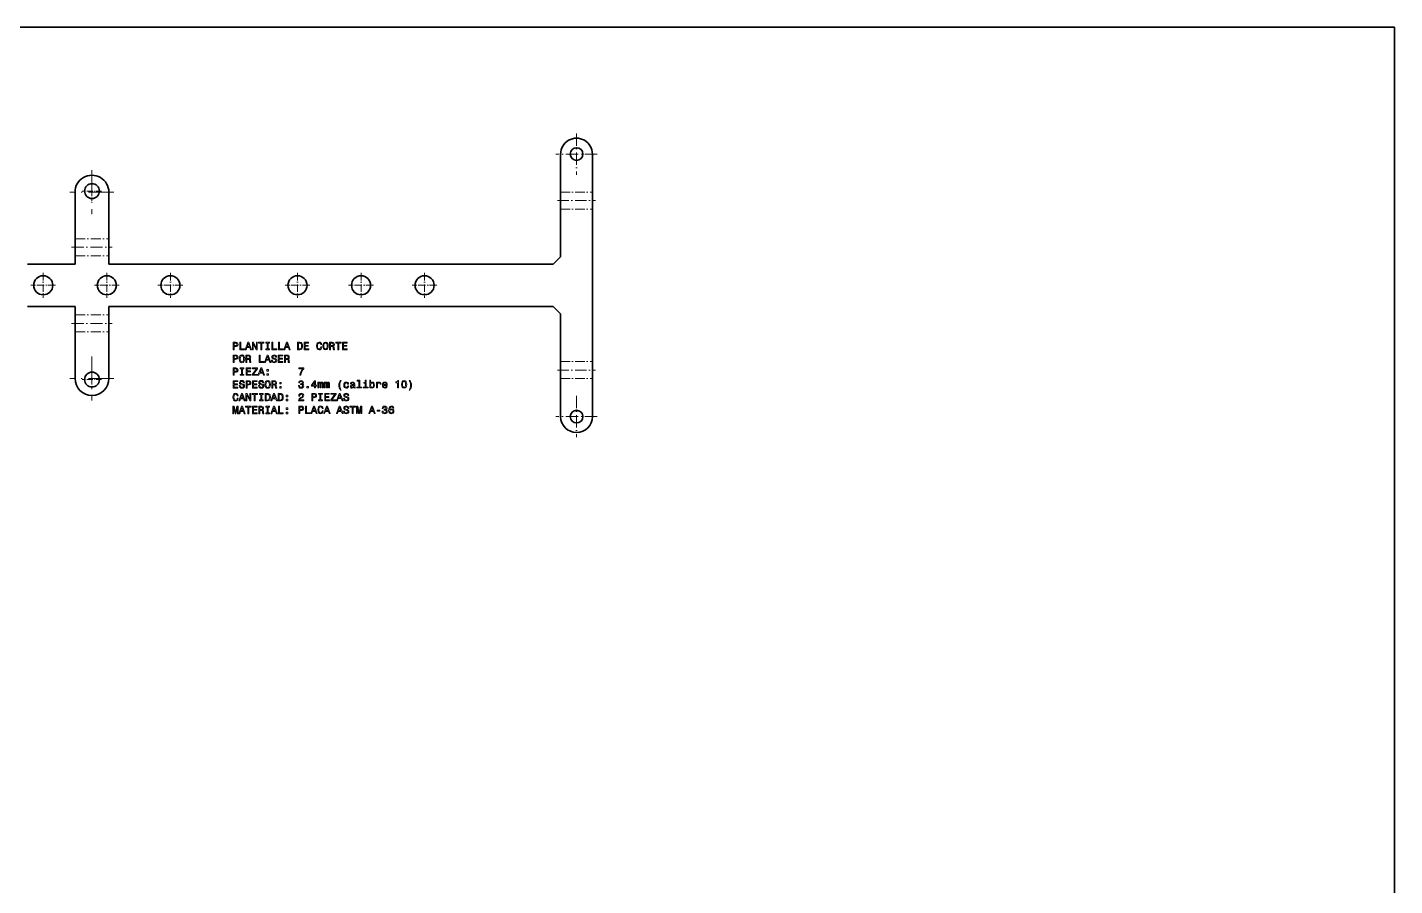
# Model space of a CAD drawing. Extents: x 15 to 1174, y 15 to 826.
# Drawn here: x 529 to 1174, y 420 to 826 of the extents above; entities that cross this region are included whole.
import ezdxf

# ---------------------------------------------------------------- set-up
doc = ezdxf.new("R2010")
doc.units = 0
doc.linetypes.add('DASHDOT', pattern=[18.5, 12, -3, 0.5, -3])

msp = doc.modelspace()

# ---------------------------------------------------------------- linework, layer by layer
at = {"color": 7, "lineweight": 35}
for p, q in [((1173.969971, 825.840027), (15, 825.840027)), ((1173.969971, 15), (1173.969971, 825.840027)), ((780.308899, 765.981262), (780.308899, 747.982178)), ((795.308899, 747.982178), (795.308899, 765.981262)), ((551.093872, 725.983032), (551.093872, 747.983032)), ((567.093872, 725.983032), (567.093872, 747.983032)), ((780.308899, 739.980347), (780.308899, 747.982178)), ((795.308899, 739.980347), (795.308899, 747.982178)), ((780.308899, 739.980347), (780.308899, 717.516785)), ((795.308899, 713.981262), (795.308899, 739.980347)), ((551.093872, 717.981262), (551.093872, 725.983032)), ((567.093872, 717.981262), (567.093872, 725.983032)), ((551.093872, 713.981262), (551.093872, 717.981262)), ((567.093872, 713.981262), (567.093872, 717.981262)), ((776.773376, 713.981262), (780.308899, 717.516785)), ((528.593872, 713.981262), (551.093872, 713.981262)), ((567.093872, 713.981262), (776.773376, 713.981262)), ((795.308899, 693.981262), (795.308899, 713.981262)), ((528.593872, 693.981262), (551.093872, 693.981262)), ((551.093872, 689.981262), (551.093872, 693.981262)), ((567.093872, 689.981262), (567.093872, 693.981262)), ((567.093872, 693.981262), (776.773376, 693.981262)), ((776.773376, 693.981262), (780.308899, 690.44574)), ((795.308899, 693.981262), (795.308899, 667.982178)), ((551.093872, 681.979492), (551.093872, 689.981262)), ((567.093872, 681.979492), (567.093872, 689.981262)), ((780.308899, 667.982178), (780.308899, 690.44574)), ((551.093872, 681.979492), (551.093872, 659.979492)), ((567.093872, 681.979492), (567.093872, 659.979492)), ((780.308899, 659.980347), (780.308899, 667.982178)), ((795.308899, 659.980347), (795.308899, 667.982178)), ((780.308899, 641.981262), (780.308899, 659.980347)), ((795.308899, 659.980347), (795.308899, 641.981262))]:
    msp.add_line(p, q, dxfattribs=at)
at = {"color": 7, "linetype": 'DASHDOT', "lineweight": 13, "ltscale": 0.4875}
for p, q in [((787.808899, 775.731262), (787.808899, 756.231262)), ((797.558899, 765.981262), (778.058899, 765.981262)), ((787.808899, 651.731262), (787.808899, 632.231262)), ((797.558899, 641.981262), (778.058899, 641.981262))]:
    msp.add_line(p, q, dxfattribs=at)
at = {"color": 7, "linetype": 'DASHDOT', "lineweight": 13}
for p, q in [((559.093872, 758.383057), (559.093872, 737.583008)), ((569.493896, 747.983032), (548.693909, 747.983032)), ((559.093872, 670.379517), (559.093872, 649.579468)), ((569.493896, 659.979492), (548.693909, 659.979492))]:
    msp.add_line(p, q, dxfattribs=at)
at = {"color": 7, "linetype": 'DASHDOT', "lineweight": 13, "ltscale": 0.227499}
for p, q in [((559.093872, 753.03302), (559.093872, 743.933044)), ((559.093872, 664.02948), (559.093872, 654.929504))]:
    msp.add_line(p, q, dxfattribs=at)
at = {"color": 7, "linetype": 'DASHDOT', "lineweight": 13, "ltscale": 0.227501}
for p, q in [((563.643921, 748.483032), (554.543884, 748.483032)), ((563.643921, 659.479492), (554.543884, 659.479492))]:
    msp.add_line(p, q, dxfattribs=at)
at = {"color": 7, "linetype": 'DASHDOT', "lineweight": 13, "ltscale": 0.45}
for p, q in [((778.808899, 743.981262), (796.808899, 743.981262)), ((778.808899, 663.981262), (796.808899, 663.981262))]:
    msp.add_line(p, q, dxfattribs=at)
at = {"color": 7, "linetype": 'DASHDOT', "lineweight": 13, "ltscale": 0.375}
for p, q in [((780.308899, 747.982178), (795.308899, 747.982178)), ((780.308899, 747.982178), (795.308899, 747.982178)), ((780.308899, 739.980347), (795.308899, 739.980347)), ((780.308899, 739.980347), (795.308899, 739.980347)), ((780.308899, 667.982178), (795.308899, 667.982178)), ((780.308899, 667.982178), (795.308899, 667.982178)), ((780.308899, 659.980347), (795.308899, 659.980347)), ((780.308899, 659.980347), (795.308899, 659.980347))]:
    msp.add_line(p, q, dxfattribs=at)
at = {"color": 7, "linetype": 'DASHDOT', "lineweight": 13, "ltscale": 0.4}
for p, q in [((551.093872, 725.983032), (567.093872, 725.983032)), ((551.093872, 725.983032), (567.093872, 725.983032)), ((551.093872, 717.981262), (567.093872, 717.981262)), ((551.093872, 717.981262), (567.093872, 717.981262)), ((551.093872, 689.981262), (567.093872, 689.981262)), ((551.093872, 689.981262), (567.093872, 689.981262)), ((551.093872, 681.979492), (567.093872, 681.979492)), ((551.093872, 681.979492), (567.093872, 681.979492))]:
    msp.add_line(p, q, dxfattribs=at)
at = {"color": 7, "linetype": 'DASHDOT', "lineweight": 13, "ltscale": 0.48}
for p, q in [((549.493896, 721.982178), (568.693909, 721.982178)), ((549.493896, 685.980347), (568.693909, 685.980347))]:
    msp.add_line(p, q, dxfattribs=at)
at = {"color": 7, "linetype": 'DASHDOT', "lineweight": 13, "ltscale": 0.2925}
for p, q in [((541.943909, 703.981262), (530.243896, 703.981262)), ((571.943909, 703.981262), (560.243896, 703.981262)), ((601.943909, 703.981262), (590.243896, 703.981262)), ((661.943909, 703.981262), (650.243896, 703.981262)), ((691.943909, 703.981262), (680.243896, 703.981262)), ((721.943909, 703.981262), (710.243896, 703.981262))]:
    msp.add_line(p, q, dxfattribs=at)
at = {"color": 7, "linetype": 'DASHDOT', "lineweight": 13, "ltscale": 0.292499}
for p, q in [((536.093872, 709.831238), (536.093872, 698.131287)), ((566.093872, 709.831238), (566.093872, 698.131287)), ((596.093872, 709.831238), (596.093872, 698.131287)), ((656.093872, 709.831238), (656.093872, 698.131287)), ((686.093872, 709.831238), (686.093872, 698.131287)), ((716.093872, 709.831238), (716.093872, 698.131287))]:
    msp.add_line(p, q, dxfattribs=at)
at = {"color": 7, "lineweight": 13}
for points in [[(625.784851, 673.581787), (626.248779, 673.581787), (626.248779, 675.059448), (626.763184, 675.059448), (627.282654, 675.084656), (627.696228, 675.261169), (627.963501, 675.604126), (628.05426, 676.07312), (627.983643, 676.506836), (627.781921, 676.824585), (627.449097, 677.016235), (626.995178, 677.081787), (625.784851, 677.081787)], [(626.869141, 676.653137), (627.171692, 676.622864), (627.393616, 676.527039), (627.524719, 676.350525), (627.570129, 676.07312), (627.519714, 675.78064), (627.383545, 675.604126), (627.15155, 675.513367), (626.833801, 675.488098), (626.248779, 675.488098), (626.248779, 676.653137)], [(628.861206, 673.581787), (631.110474, 673.581787), (631.110474, 674.005432), (629.325195, 674.005432), (629.325195, 677.081787), (628.861206, 677.081787)], [(631.387878, 673.581787), (631.851807, 673.581787), (632.219971, 674.610596), (633.616943, 674.610596), (633.985107, 673.581787), (634.459167, 673.581787), (633.178223, 677.086853), (632.663757, 677.086853)], [(632.381348, 675.039307), (632.921021, 676.58252), (633.460632, 675.039307)], [(634.807129, 673.581787), (635.225769, 673.581787), (635.225769, 676.451355), (636.567261, 673.581787), (637.106873, 673.581787), (637.106873, 677.081787), (636.683228, 677.081787), (636.683228, 674.212219), (635.356873, 677.081787), (634.807129, 677.081787)], [(638.761047, 673.581787), (639.225037, 673.581787), (639.225037, 676.658142), (640.284119, 676.658142), (640.284119, 677.081787), (637.696899, 677.081787), (637.696899, 676.658142), (638.761047, 676.658142)], [(641.797058, 674.005432), (641.15155, 674.005432), (641.15155, 673.581787), (642.906555, 673.581787), (642.906555, 674.005432), (642.261047, 674.005432), (642.261047, 676.658142), (642.906555, 676.658142), (642.906555, 677.081787), (641.15155, 677.081787), (641.15155, 676.658142), (641.797058, 676.658142)], [(644.041321, 673.581787), (646.290588, 673.581787), (646.290588, 674.005432), (644.50531, 674.005432), (644.50531, 677.081787), (644.041321, 677.081787)], [(647.077332, 673.581787), (649.326599, 673.581787), (649.326599, 674.005432), (647.541321, 674.005432), (647.541321, 677.081787), (647.077332, 677.081787)], [(649.604004, 673.581787), (650.067993, 673.581787), (650.436096, 674.610596), (651.833069, 674.610596), (652.201233, 673.581787), (652.675293, 673.581787), (651.394348, 677.086853), (650.879944, 677.086853)], [(650.597534, 675.039307), (651.137146, 676.58252), (651.676758, 675.039307)], [(657.204102, 677.081787), (656.039124, 677.081787), (656.039124, 673.581787), (657.204102, 673.581787), (657.753845, 673.692749), (658.162354, 674.03064), (658.41449, 674.580322), (658.50531, 675.331787), (658.424561, 676.098328), (658.32373, 676.40094), (658.182495, 676.643005), (657.773987, 676.970825), (657.506714, 677.051514)], [(657.168823, 676.663208), (657.552124, 676.587524), (657.814331, 676.355591), (657.970703, 675.942017), (658.021118, 675.331787), (657.965637, 674.741699), (657.809326, 674.328186), (657.542053, 674.081055), (657.168823, 674.000366), (656.508179, 674.000366), (656.508179, 676.663208)], [(659.186096, 673.581787), (661.405151, 673.581787), (661.405151, 674.005432), (659.650085, 674.005432), (659.650085, 675.190552), (661.213501, 675.190552), (661.213501, 675.609192), (659.650085, 675.609192), (659.650085, 676.658142), (661.364807, 676.658142), (661.364807, 677.081787), (659.186096, 677.081787)], [(667.134216, 674.882935), (667.033386, 674.45929), (666.866943, 674.156738), (666.634949, 673.970093), (666.36261, 673.909607), (666.03479, 674.000366), (665.777588, 674.272705), (665.60614, 674.716492), (665.550659, 675.331787), (665.60614, 675.942017), (665.772583, 676.390869), (666.029785, 676.663208), (666.36261, 676.759033), (666.604736, 676.708618), (666.811462, 676.567383), (666.972839, 676.340454), (667.083801, 676.027771), (667.562927, 676.027771), (667.411621, 676.506836), (667.149353, 676.869995), (666.791321, 677.096924), (666.36261, 677.177612), (665.828064, 677.051514), (665.419556, 676.698486), (665.157288, 676.11853), (665.066528, 675.331787), (665.157288, 674.545044), (665.419556, 673.965088), (665.828064, 673.606995), (666.36261, 673.485962), (666.831665, 673.581787), (667.2099, 673.84906), (667.477173, 674.287842), (667.618408, 674.882935)], [(668.057129, 675.331787), (668.147949, 674.545044), (668.410156, 673.965088), (668.818665, 673.606995), (669.353271, 673.485962), (669.882812, 673.606995), (670.296326, 673.965088), (670.553528, 674.545044), (670.649353, 675.331787), (670.553528, 676.113464), (670.442627, 676.431213), (670.296326, 676.693481), (669.882812, 677.051514), (669.630615, 677.142334), (669.353271, 677.177612), (668.81366, 677.051514), (668.405151, 676.698486), (668.147949, 676.11853)], [(668.541321, 675.331787), (668.596802, 675.942017), (668.763184, 676.390869), (669.020386, 676.663208), (669.353271, 676.759033), (669.681091, 676.663208), (669.938293, 676.385803), (670.104675, 675.936951), (670.165222, 675.331787), (670.104675, 674.721558), (669.938293, 674.272705), (669.681091, 674.000366), (669.353271, 673.909607), (669.020386, 674.000366), (668.763184, 674.272705), (668.596802, 674.716492)], [(671.264648, 673.581787), (671.733643, 673.581787), (671.733643, 675.059448), (672.212769, 675.059448), (672.565796, 675.044312), (672.78772, 674.973694), (672.908752, 674.807312), (672.959167, 674.509766), (672.984375, 674.055847), (673.014648, 673.758301), (673.075195, 673.581787), (673.604675, 673.581787), (673.604675, 673.677612), (673.488708, 673.818848), (673.448364, 674.081055), (673.413086, 674.645935), (673.327332, 675.064514), (673.211304, 675.195618), (673.029785, 675.291443), (673.231506, 675.417542), (673.372742, 675.594055), (673.463501, 675.815918), (673.493774, 676.083252), (673.423157, 676.506836), (673.221436, 676.824585), (672.88855, 677.016235), (672.434692, 677.081787), (671.264648, 677.081787)], [(672.303528, 676.653137), (672.611206, 676.622864), (672.828064, 676.527039), (672.964233, 676.350525), (673.009583, 676.07312), (672.959167, 675.78064), (672.822998, 675.604126), (672.591003, 675.513367), (672.273315, 675.488098), (671.733643, 675.488098), (671.733643, 676.653137)], [(675.193298, 673.581787), (675.657288, 673.581787), (675.657288, 676.658142), (676.71637, 676.658142), (676.71637, 677.081787), (674.129211, 677.081787), (674.129211, 676.658142), (675.193298, 676.658142)], [(677.402222, 673.581787), (679.621277, 673.581787), (679.621277, 674.005432), (677.866211, 674.005432), (677.866211, 675.190552), (679.429626, 675.190552), (679.429626, 675.609192), (677.866211, 675.609192), (677.866211, 676.658142), (679.580933, 676.658142), (679.580933, 677.081787), (677.402222, 677.081787)], [(625.784851, 667.534973), (626.248779, 667.534973), (626.248779, 669.012634), (626.763184, 669.012634), (627.282654, 669.037842), (627.696228, 669.214355), (627.963501, 669.557312), (628.05426, 670.026306), (627.983643, 670.460022), (627.781921, 670.777771), (627.449097, 670.969421), (626.995178, 671.034973), (625.784851, 671.034973)], [(625.784851, 661.488098), (626.248779, 661.488098), (626.248779, 662.965759), (626.763184, 662.965759), (627.282654, 662.990967), (627.696228, 663.16748), (627.963501, 663.510437), (628.05426, 663.979431), (627.983643, 664.413147), (627.781921, 664.730896), (627.449097, 664.922546), (626.995178, 664.988098), (625.784851, 664.988098)], [(626.869141, 670.606323), (627.171692, 670.57605), (627.393616, 670.480225), (627.524719, 670.303711), (627.570129, 670.026306), (627.519714, 669.733826), (627.383545, 669.557312), (627.15155, 669.466553), (626.833801, 669.441284), (626.248779, 669.441284), (626.248779, 670.606323)], [(628.588867, 669.284973), (628.679626, 668.49823), (628.941895, 667.918274), (629.350403, 667.560181), (629.884949, 667.439148), (630.41449, 667.560181), (630.828064, 667.918274), (631.085266, 668.49823), (631.181091, 669.284973), (631.085266, 670.06665), (630.974304, 670.384399), (630.828064, 670.646667), (630.41449, 671.0047), (630.162354, 671.09552), (629.884949, 671.130798), (629.345337, 671.0047), (628.936829, 670.651672), (628.679626, 670.071716)], [(629.652954, 661.911743), (629.007446, 661.911743), (629.007446, 661.488098), (630.762512, 661.488098), (630.762512, 661.911743), (630.116943, 661.911743), (630.116943, 664.564453), (630.762512, 664.564453), (630.762512, 664.988098), (629.007446, 664.988098), (629.007446, 664.564453), (629.652954, 664.564453)], [(629.072998, 669.284973), (629.128479, 669.895203), (629.294922, 670.344055), (629.552124, 670.616394), (629.884949, 670.712219), (630.212769, 670.616394), (630.469971, 670.338989), (630.636414, 669.890137), (630.696899, 669.284973), (630.636414, 668.674744), (630.469971, 668.225891), (630.212769, 667.953552), (629.884949, 667.862793), (629.552124, 667.953552), (629.294922, 668.225891), (629.128479, 668.669678)], [(631.796326, 667.534973), (632.265381, 667.534973), (632.265381, 669.012634), (632.744507, 669.012634), (633.097534, 668.997498), (633.319397, 668.92688), (633.44043, 668.760498), (633.490845, 668.462952), (633.516113, 668.009033), (633.546326, 667.711487), (633.606873, 667.534973), (634.136414, 667.534973), (634.136414, 667.630798), (634.020386, 667.772034), (633.980042, 668.034241), (633.944763, 668.599121), (633.859009, 669.0177), (633.743042, 669.148804), (633.561462, 669.244629), (633.763184, 669.370728), (633.904419, 669.547241), (633.995178, 669.769104), (634.025452, 670.036438), (633.954834, 670.460022), (633.753113, 670.777771), (633.420288, 670.969421), (632.96637, 671.034973), (631.796326, 671.034973)], [(631.861938, 661.488098), (634.080933, 661.488098), (634.080933, 661.911743), (632.325867, 661.911743), (632.325867, 663.096863), (633.889282, 663.096863), (633.889282, 663.515503), (632.325867, 663.515503), (632.325867, 664.564453), (634.040588, 664.564453), (634.040588, 664.988098), (631.861938, 664.988098)], [(632.835266, 670.606323), (633.142883, 670.57605), (633.359741, 670.480225), (633.495911, 670.303711), (633.541321, 670.026306), (633.490845, 669.733826), (633.354736, 669.557312), (633.122742, 669.466553), (632.804993, 669.441284), (632.265381, 669.441284), (632.265381, 670.606323)], [(634.701233, 661.488098), (637.212769, 661.488098), (637.212769, 661.911743), (635.255981, 661.911743), (637.212769, 664.589661), (637.212769, 664.988098), (634.837402, 664.988098), (634.837402, 664.564453), (636.688293, 664.564453), (634.701233, 661.891541)], [(637.4599, 661.488098), (637.923889, 661.488098), (638.292053, 662.516907), (639.689026, 662.516907), (640.057129, 661.488098), (640.53125, 661.488098), (639.250244, 664.993164), (638.73584, 664.993164)], [(637.969238, 667.534973), (640.218567, 667.534973), (640.218567, 667.958618), (638.433228, 667.958618), (638.433228, 671.034973), (637.969238, 671.034973)], [(640.495911, 667.534973), (640.9599, 667.534973), (641.328064, 668.563782), (642.725037, 668.563782), (643.093201, 667.534973), (643.567261, 667.534973), (642.286255, 671.040039), (641.771851, 671.040039)], [(641.489441, 668.992493), (642.029053, 670.535706), (642.568665, 668.992493)], [(644.26825, 668.68988), (643.809326, 668.68988), (643.910156, 668.155273), (644.162354, 667.761902), (644.550659, 667.524902), (645.075195, 667.439148), (645.594604, 667.519836), (645.982971, 667.74176), (646.230042, 668.089722), (646.320862, 668.548645), (646.245178, 668.962219), (646.033386, 669.229492), (645.69043, 669.406006), (645.231506, 669.537109), (644.838135, 669.632935), (644.580933, 669.743896), (644.434692, 669.905273), (644.389282, 670.157471), (644.434692, 670.384399), (644.565796, 670.555847), (644.767517, 670.671875), (645.044922, 670.712219), (645.327332, 670.661804), (645.549255, 670.525635), (645.695496, 670.298645), (645.766113, 669.991028), (646.225037, 669.991028), (646.225037, 670.001099), (646.144348, 670.475159), (645.907288, 670.828186), (645.534119, 671.05011), (645.029785, 671.125732), (644.575867, 671.05011), (644.222839, 670.838257), (643.995911, 670.510498), (643.915222, 670.086853), (643.980774, 669.708618), (644.172424, 669.451416), (644.475037, 669.279907), (644.88855, 669.148804), (645.297058, 669.032837), (645.604736, 668.921875), (645.791321, 668.760498), (645.856873, 668.49823), (645.796326, 668.230957), (645.640015, 668.029236), (645.402954, 667.903137), (645.095337, 667.862793), (644.75238, 667.918274), (644.490173, 668.079651), (644.32373, 668.341919)], [(647.042053, 667.534973), (649.261047, 667.534973), (649.261047, 667.958618), (647.505981, 667.958618), (647.505981, 669.143738), (649.069397, 669.143738), (649.069397, 669.562378), (647.505981, 669.562378), (647.505981, 670.611328), (649.220703, 670.611328), (649.220703, 671.034973), (647.042053, 671.034973)], [(650.012512, 667.534973), (650.481506, 667.534973), (650.481506, 669.012634), (650.960632, 669.012634), (651.31366, 668.997498), (651.535522, 668.92688), (651.656555, 668.760498), (651.707031, 668.462952), (651.732239, 668.009033), (651.762512, 667.711487), (651.822998, 667.534973), (652.352539, 667.534973), (652.352539, 667.630798), (652.236572, 667.772034), (652.196228, 668.034241), (652.160889, 668.599121), (652.075195, 669.0177), (651.959167, 669.148804), (651.777588, 669.244629), (651.97937, 669.370728), (652.120544, 669.547241), (652.211365, 669.769104), (652.241577, 670.036438), (652.171021, 670.460022), (651.969238, 670.777771), (651.636414, 670.969421), (651.182495, 671.034973), (650.012512, 671.034973)], [(651.051392, 670.606323), (651.359009, 670.57605), (651.575867, 670.480225), (651.712036, 670.303711), (651.757446, 670.026306), (651.707031, 669.733826), (651.570862, 669.557312), (651.338867, 669.466553), (651.021118, 669.441284), (650.481506, 669.441284), (650.481506, 670.606323)], [(657.147949, 661.534973), (657.657288, 661.534973), (657.82373, 662.367126), (658.116211, 663.143738), (658.529785, 663.864929), (659.069397, 664.54071), (659.069397, 664.959351), (656.668823, 664.959351), (656.668823, 664.500366), (658.585266, 664.500366), (658.030518, 663.81958), (657.611938, 663.108459), (657.319397, 662.35199)], [(625.789856, 655.441284), (628.008911, 655.441284), (628.008911, 655.864929), (626.253845, 655.864929), (626.253845, 657.050049), (627.817261, 657.050049), (627.817261, 657.468689), (626.253845, 657.468689), (626.253845, 658.517639), (627.968567, 658.517639), (627.968567, 658.941284), (625.789856, 658.941284)], [(626.869141, 664.559448), (627.171692, 664.529175), (627.393616, 664.43335), (627.524719, 664.256836), (627.570129, 663.979431), (627.519714, 663.686951), (627.383545, 663.510437), (627.15155, 663.419678), (626.833801, 663.394409), (626.248779, 663.394409), (626.248779, 664.559448)], [(629.088135, 656.596191), (628.629211, 656.596191), (628.730042, 656.061584), (628.982239, 655.668213), (629.370544, 655.431213), (629.895081, 655.345459), (630.41449, 655.426147), (630.802856, 655.648071), (631.049927, 655.996033), (631.140747, 656.454956), (631.065063, 656.86853), (630.853271, 657.135803), (630.510315, 657.312317), (630.051392, 657.44342), (629.65802, 657.539246), (629.400818, 657.650208), (629.254578, 657.811584), (629.209167, 658.063782), (629.254578, 658.29071), (629.385681, 658.462158), (629.587402, 658.578186), (629.864807, 658.61853), (630.147217, 658.568115), (630.369141, 658.431946), (630.515381, 658.204956), (630.585999, 657.897339), (631.044922, 657.897339), (631.044922, 657.90741), (630.964233, 658.38147), (630.727173, 658.734497), (630.354004, 658.956421), (629.84967, 659.032043), (629.395752, 658.956421), (629.042725, 658.744629), (628.815796, 658.416809), (628.735107, 657.993164), (628.800659, 657.614929), (628.99231, 657.357727), (629.294922, 657.186218), (629.708435, 657.055115), (630.116943, 656.939148), (630.424622, 656.828186), (630.611206, 656.666809), (630.676758, 656.404541), (630.616211, 656.137268), (630.4599, 655.935547), (630.222839, 655.809448), (629.915222, 655.769104), (629.572266, 655.824585), (629.310059, 655.985962), (629.143616, 656.24823)], [(631.856873, 655.441284), (632.320862, 655.441284), (632.320862, 656.918945), (632.835266, 656.918945), (633.354736, 656.944153), (633.76825, 657.120667), (634.035522, 657.463623), (634.126343, 657.932617), (634.055725, 658.366333), (633.854004, 658.684082), (633.521118, 658.875732), (633.067261, 658.941284), (631.856873, 658.941284)], [(632.941162, 658.512634), (633.243774, 658.482361), (633.465637, 658.386536), (633.596802, 658.210022), (633.642151, 657.932617), (633.591736, 657.640137), (633.455566, 657.463623), (633.223572, 657.372864), (632.905884, 657.347595), (632.320862, 657.347595), (632.320862, 658.512634)], [(634.897949, 655.441284), (637.116943, 655.441284), (637.116943, 655.864929), (635.361938, 655.864929), (635.361938, 657.050049), (636.925293, 657.050049), (636.925293, 657.468689), (635.361938, 657.468689), (635.361938, 658.517639), (637.076599, 658.517639), (637.076599, 658.941284), (634.897949, 658.941284)], [(638.196228, 656.596191), (637.737244, 656.596191), (637.838135, 656.061584), (638.090271, 655.668213), (638.478638, 655.431213), (639.003113, 655.345459), (639.522583, 655.426147), (639.910889, 655.648071), (640.15802, 655.996033), (640.248779, 656.454956), (640.173157, 656.86853), (639.961365, 657.135803), (639.618408, 657.312317), (639.159485, 657.44342), (638.766113, 657.539246), (638.508911, 657.650208), (638.36261, 657.811584), (638.317261, 658.063782), (638.36261, 658.29071), (638.493774, 658.462158), (638.695496, 658.578186), (638.972839, 658.61853), (639.25531, 658.568115), (639.477173, 658.431946), (639.623413, 658.204956), (639.694031, 657.897339), (640.152954, 657.897339), (640.152954, 657.90741), (640.072266, 658.38147), (639.835266, 658.734497), (639.462036, 658.956421), (638.957764, 659.032043), (638.503845, 658.956421), (638.150818, 658.744629), (637.923889, 658.416809), (637.843201, 657.993164), (637.908752, 657.614929), (638.100403, 657.357727), (638.402954, 657.186218), (638.816528, 657.055115), (639.225037, 656.939148), (639.532654, 656.828186), (639.719238, 656.666809), (639.784851, 656.404541), (639.724304, 656.137268), (639.567993, 655.935547), (639.330933, 655.809448), (639.023315, 655.769104), (638.680359, 655.824585), (638.418091, 655.985962), (638.251709, 656.24823)], [(638.45343, 662.945618), (638.993042, 664.488831), (639.532654, 662.945618)], [(640.732971, 657.191284), (640.82373, 656.404541), (641.085999, 655.824585), (641.494507, 655.466492), (642.029053, 655.345459), (642.558594, 655.466492), (642.972168, 655.824585), (643.22937, 656.404541), (643.325195, 657.191284), (643.22937, 657.972961), (643.118408, 658.29071), (642.972168, 658.552979), (642.558594, 658.911011), (642.306458, 659.001831), (642.029053, 659.037109), (641.489441, 658.911011), (641.080933, 658.557983), (640.82373, 657.978027)], [(641.217102, 657.191284), (641.272583, 657.801514), (641.439026, 658.250366), (641.696228, 658.522705), (642.029053, 658.61853), (642.356873, 658.522705), (642.614075, 658.2453), (642.780518, 657.796448), (642.841003, 657.191284), (642.780518, 656.581055), (642.614075, 656.132202), (642.356873, 655.859863), (642.029053, 655.769104), (641.696228, 655.859863), (641.439026, 656.132202), (641.272583, 656.575989)], [(641.681091, 663.444885), (642.377014, 663.444885), (642.377014, 664.196289), (641.681091, 664.196289)], [(641.681091, 661.488098), (642.377014, 661.488098), (642.377014, 662.239563), (641.681091, 662.239563)], [(643.94043, 655.441284), (644.409485, 655.441284), (644.409485, 656.918945), (644.88855, 656.918945), (645.241577, 656.903809), (645.463501, 656.833191), (645.584534, 656.666809), (645.634949, 656.369263), (645.660156, 655.915344), (645.69043, 655.617798), (645.750977, 655.441284), (646.280518, 655.441284), (646.280518, 655.537109), (646.16449, 655.678345), (646.124146, 655.940552), (646.088867, 656.505432), (646.003113, 656.924011), (645.887146, 657.055115), (645.705566, 657.15094), (645.907288, 657.277039), (646.048523, 657.453552), (646.139282, 657.675415), (646.169556, 657.942749), (646.098938, 658.366333), (645.897217, 658.684082), (645.564331, 658.875732), (645.110474, 658.941284), (643.94043, 658.941284)], [(644.97937, 658.512634), (645.286987, 658.482361), (645.503845, 658.386536), (645.640015, 658.210022), (645.685425, 657.932617), (645.634949, 657.640137), (645.498779, 657.463623), (645.266785, 657.372864), (644.949097, 657.347595), (644.409485, 657.347595), (644.409485, 658.512634)], [(656.578064, 656.587524), (656.578064, 656.552246), (656.658752, 656.068054), (656.895752, 655.704956), (657.268982, 655.472961), (657.763184, 655.387207), (658.28772, 655.472961), (658.681091, 655.694885), (658.933228, 656.047913), (659.023987, 656.50177), (658.983643, 656.799316), (658.872742, 657.041382), (658.691162, 657.228027), (658.449097, 657.364197), (658.776917, 657.636536), (658.892883, 658.070251), (658.817261, 658.463623), (658.600403, 658.761169), (658.247375, 658.947754), (657.763184, 659.013306), (657.309326, 658.932617), (656.961365, 658.710693), (656.734375, 658.357666), (656.658752, 657.888672), (656.658752, 657.853394), (657.107605, 657.853394), (657.147949, 658.176147), (657.279053, 658.408142), (657.490845, 658.549316), (657.788452, 658.599792), (658.050659, 658.559448), (658.24231, 658.453491), (658.358337, 658.282043), (658.403687, 658.050049), (658.358337, 657.802917), (658.237244, 657.636536), (658.025452, 657.535645), (657.737976, 657.505371), (657.541321, 657.510437), (657.541321, 657.112), (657.788452, 657.122131), (658.10614, 657.076721), (658.343201, 656.955688), (658.484375, 656.758972), (658.534851, 656.50177), (658.47937, 656.20929), (658.333069, 655.992432), (658.101135, 655.856262), (657.793457, 655.810852), (657.475769, 655.861267), (657.243774, 656.012573), (657.097473, 656.254639), (657.042053, 656.587524)], [(664.198364, 655.488098), (664.652283, 655.488098), (664.652283, 656.35553), (665.15155, 656.35553), (665.15155, 656.758972), (664.652283, 656.758972), (664.652283, 658.912476), (664.193298, 658.912476), (662.660156, 656.799316), (662.660156, 656.35553), (664.198364, 656.35553)], [(663.083801, 656.758972), (664.198364, 658.327454), (664.198364, 656.758972)], [(665.736572, 655.488098), (666.145081, 655.488098), (666.145081, 657.298645), (666.170288, 657.570923), (666.245911, 657.767639), (666.361938, 657.883606), (666.513184, 657.929016), (666.634277, 657.888672), (666.714966, 657.787781), (666.75531, 657.616333), (666.770386, 657.389404), (666.770386, 655.488098), (667.153687, 655.488098), (667.153687, 657.298645), (667.178894, 657.565918), (667.254578, 657.762573), (667.37561, 657.883606), (667.526917, 657.929016), (667.647949, 657.888672), (667.728638, 657.787781), (667.779053, 657.389404), (667.779053, 655.488098), (668.187561, 655.488098), (668.187561, 657.359131), (668.162354, 657.747437), (668.081665, 658.045044), (667.920288, 658.226562), (667.65802, 658.292114), (667.350403, 658.191284), (667.113342, 657.898743), (666.926758, 658.186218), (666.614075, 658.292114), (666.326599, 658.191284), (666.129944, 657.908875), (666.129944, 658.196289), (665.736572, 658.196289)], [(668.772583, 655.488098), (669.181091, 655.488098), (669.181091, 657.298645), (669.206299, 657.570923), (669.281921, 657.767639), (669.397949, 657.883606), (669.549255, 657.929016), (669.670288, 657.888672), (669.750977, 657.787781), (669.791321, 657.616333), (669.806458, 657.389404), (669.806458, 655.488098), (670.189697, 655.488098), (670.189697, 657.298645), (670.214966, 657.565918), (670.290588, 657.762573), (670.411621, 657.883606), (670.562927, 657.929016), (670.68396, 657.888672), (670.764648, 657.787781), (670.815063, 657.389404), (670.815063, 655.488098), (671.223572, 655.488098), (671.223572, 657.359131), (671.198364, 657.747437), (671.117676, 658.045044), (670.956299, 658.226562), (670.694031, 658.292114), (670.386414, 658.191284), (670.149353, 657.898743), (669.962769, 658.186218), (669.650085, 658.292114), (669.36261, 658.191284), (669.165955, 657.908875), (669.165955, 658.196289), (668.772583, 658.196289)], [(676.433228, 654.514771), (676.750977, 654.514771), (676.463501, 655.049316), (676.26178, 655.609131), (676.135681, 656.199219), (676.095337, 656.794312), (676.135681, 657.389404), (676.26178, 657.974426), (676.463501, 658.539246), (676.750977, 659.073853), (676.433228, 659.073853), (676.065063, 658.519104), (675.807861, 657.96936), (675.656555, 657.394409), (675.611206, 656.794312), (675.656555, 656.189087), (675.807861, 655.619202), (676.065063, 655.069519)], [(679.781921, 657.298645), (680.220703, 657.298645), (680.129944, 657.702087), (679.913086, 658.019775), (679.575195, 658.216492), (679.136414, 658.292114), (678.652283, 658.191284), (678.284119, 657.908875), (678.052124, 657.44989), (677.971436, 656.834656), (678.047058, 656.224426), (678.274048, 655.770508), (678.63208, 655.488098), (679.121277, 655.392273), (679.554993, 655.467896), (679.892883, 655.679749), (680.124878, 656.012573), (680.225769, 656.456421), (679.802124, 656.456421), (679.72644, 656.17395), (679.585266, 655.962158), (679.383545, 655.831055), (679.136414, 655.79071), (678.828796, 655.856262), (678.606873, 656.057983), (678.470703, 656.385803), (678.425293, 656.849792), (678.470703, 657.30365), (678.611938, 657.63147), (678.838867, 657.833191), (679.136414, 657.903809), (679.398682, 657.858398), (679.595337, 657.742432), (679.72644, 657.550781)], [(682.701965, 655.841125), (682.701965, 655.825989), (682.727173, 655.654541), (682.802856, 655.533508), (683.120544, 655.437683), (683.367676, 655.478027), (683.367676, 655.820923), (683.26178, 655.805847), (683.120544, 655.871399), (683.095337, 656.07312), (683.095337, 657.475159), (683.034851, 657.833191), (682.858337, 658.085388), (682.550659, 658.236633), (682.116943, 658.292114), (681.693298, 658.231628), (681.380615, 658.06012), (681.18396, 657.792847), (681.118408, 657.439819), (681.118408, 657.409546), (681.516785, 657.409546), (681.552124, 657.621399), (681.663086, 657.772705), (681.844604, 657.863464), (682.101807, 657.898743), (682.348938, 657.873535), (682.525452, 657.797913), (682.631348, 657.666748), (682.666687, 657.485229), (682.646484, 657.273376), (682.565796, 657.16748), (682.364075, 657.117065), (681.98584, 657.076721), (681.552124, 656.985962), (681.244507, 656.824524), (681.062927, 656.572388), (681.007446, 656.199219), (681.057861, 655.866333), (681.214233, 655.619202), (681.46637, 655.462891), (681.814392, 655.40741), (682.283386, 655.513306)], [(685.01178, 658.735962), (685.01178, 655.861267), (684.098938, 655.861267), (684.098938, 655.488098), (686.363342, 655.488098), (686.363342, 655.861267), (685.455566, 655.861267), (685.455566, 659.109131), (684.315796, 659.109131), (684.315796, 658.735962)], [(688.536987, 659.109131), (688.067993, 659.109131), (688.067993, 658.604797), (688.536987, 658.604797)], [(690.619812, 655.906677), (690.947632, 655.518372), (691.396484, 655.392273), (691.820129, 655.488098), (692.15802, 655.775574), (692.369812, 656.234497), (692.4505, 656.844727), (692.369812, 657.454956), (692.152954, 657.908875), (691.820129, 658.191284), (691.396484, 658.292114), (690.952698, 658.161011), (690.771118, 657.999634), (690.619812, 657.782776), (690.619812, 659.109131), (690.176025, 659.109131), (690.176025, 655.488098), (690.619812, 655.488098)], [(693.403687, 655.488098), (693.847473, 655.488098), (693.847473, 657.036377), (693.892883, 657.409546), (694.029053, 657.67688), (694.250977, 657.838257), (694.548523, 657.893738), (694.770386, 657.858398), (694.936829, 657.757568), (695.03772, 657.58606), (695.072998, 657.354065), (695.521851, 657.354065), (695.461304, 657.762573), (695.294922, 658.055115), (695.017517, 658.231628), (694.639282, 658.292114), (694.38208, 658.25177), (694.160156, 658.15094), (693.963501, 657.979431), (693.807129, 657.747437), (693.807129, 658.196289), (693.403687, 658.196289)], [(696.661621, 656.713623), (698.436829, 656.713623), (698.441895, 656.920349), (698.361206, 657.500366), (698.139282, 657.934082), (697.786255, 658.196289), (697.317261, 658.292114), (696.858276, 658.191284), (696.505249, 657.908875), (696.27832, 657.44989), (696.197632, 656.844727), (696.273315, 656.224426), (696.500244, 655.770508), (696.848206, 655.488098), (697.302124, 655.392273), (697.695496, 655.457825), (698.01825, 655.629333), (698.255249, 655.901672), (698.391479, 656.264771), (697.952698, 656.264771), (697.861938, 656.063049), (697.730774, 655.911743), (697.357605, 655.79071), (697.070129, 655.846191), (696.853271, 656.022705), (696.712036, 656.31012), (696.661621, 656.698486)], [(703.298523, 655.488098), (703.757446, 655.488098), (703.757446, 659.013306), (703.41449, 659.013306), (703.32373, 658.705688), (703.142151, 658.498901), (702.864807, 658.377869), (702.481506, 658.337524), (702.481506, 657.979431), (703.298523, 657.979431)], [(705.2099, 657.197754), (705.285522, 656.405945), (705.522583, 655.841125), (705.900818, 655.498169), (706.425293, 655.387207), (706.944763, 655.498169), (707.322998, 655.841125), (707.554993, 656.405945), (707.635681, 657.197754), (707.554993, 657.984497), (707.459167, 658.29718), (707.322998, 658.554382), (706.944763, 658.897339), (706.425293, 659.013306), (705.900818, 658.897339), (705.522583, 658.549316), (705.285522, 657.984497)], [(705.694031, 657.197754), (705.734375, 657.807983), (705.860474, 658.246765), (706.087402, 658.503967), (706.425293, 658.594727), (706.758179, 658.503967), (706.985107, 658.246765), (707.111206, 657.807983), (707.15155, 657.197754), (707.111206, 656.582458), (706.985107, 656.143738), (706.758179, 655.886536), (706.425293, 655.800781), (706.087402, 655.886536), (705.860474, 656.143738), (705.734375, 656.582458)], [(709.098206, 654.514771), (709.461304, 655.069519), (709.718506, 655.619202), (709.869812, 656.189087), (709.920288, 656.794312), (709.869812, 657.394409), (709.718506, 657.96936), (709.461304, 658.519104), (709.098206, 659.073853), (708.780518, 659.073853), (709.062927, 658.539246), (709.264648, 657.974426), (709.385681, 657.389404), (709.431091, 656.794312), (709.385681, 656.199219), (709.264648, 655.609131), (709.057861, 655.049316), (708.780518, 654.514771)], [(627.665955, 650.695618), (627.565063, 650.271973), (627.398682, 649.969421), (627.166687, 649.782776), (626.894348, 649.72229), (626.566528, 649.813049), (626.309326, 650.085388), (626.137878, 650.529175), (626.082397, 651.14447), (626.137878, 651.7547), (626.30426, 652.203552), (626.561462, 652.475891), (626.894348, 652.571716), (627.136414, 652.521301), (627.343201, 652.380066), (627.504578, 652.153137), (627.61554, 651.840454), (628.094604, 651.840454), (627.943298, 652.319519), (627.681091, 652.682678), (627.322998, 652.909607), (626.894348, 652.990295), (626.359741, 652.864197), (625.951233, 652.511169), (625.689026, 651.931213), (625.598206, 651.14447), (625.689026, 650.357727), (625.951233, 649.777771), (626.359741, 649.419678), (626.894348, 649.298645), (627.363342, 649.39447), (627.741577, 649.661743), (628.008911, 650.100525), (628.150085, 650.695618)], [(628.351807, 649.39447), (628.815796, 649.39447), (629.18396, 650.423279), (630.580933, 650.423279), (630.949097, 649.39447), (631.423157, 649.39447), (630.142151, 652.899536), (629.627747, 652.899536)], [(629.345337, 650.85199), (629.884949, 652.395203), (630.424622, 650.85199)], [(631.771118, 649.39447), (632.189697, 649.39447), (632.189697, 652.264038), (633.53125, 649.39447), (634.070862, 649.39447), (634.070862, 652.89447), (633.647217, 652.89447), (633.647217, 650.024902), (632.320862, 652.89447), (631.771118, 652.89447)], [(635.725037, 649.39447), (636.189026, 649.39447), (636.189026, 652.470825), (637.248108, 652.470825), (637.248108, 652.89447), (634.660889, 652.89447), (634.660889, 652.470825), (635.725037, 652.470825)], [(638.761047, 649.818115), (638.11554, 649.818115), (638.11554, 649.39447), (639.870544, 649.39447), (639.870544, 649.818115), (639.225037, 649.818115), (639.225037, 652.470825), (639.870544, 652.470825), (639.870544, 652.89447), (638.11554, 652.89447), (638.11554, 652.470825), (638.761047, 652.470825)], [(642.024048, 652.89447), (640.859009, 652.89447), (640.859009, 649.39447), (642.024048, 649.39447), (642.57373, 649.505432), (642.982239, 649.843323), (643.234375, 650.393005), (643.325195, 651.14447), (643.244507, 651.911011), (643.143616, 652.213623), (643.00238, 652.455688), (642.593872, 652.783508), (642.326599, 652.864197)], [(641.988708, 652.475891), (642.372009, 652.400208), (642.634277, 652.168274), (642.790588, 651.7547), (642.841003, 651.14447), (642.785522, 650.554382), (642.629211, 650.140869), (642.361938, 649.893738), (641.988708, 649.813049), (641.328064, 649.813049), (641.328064, 652.475891)], [(643.531921, 649.39447), (643.995911, 649.39447), (644.364075, 650.423279), (645.761047, 650.423279), (646.129211, 649.39447), (646.603271, 649.39447), (645.322266, 652.899536), (644.807861, 652.899536)], [(644.525452, 650.85199), (645.065063, 652.395203), (645.604736, 650.85199)], [(648.096069, 652.89447), (646.931091, 652.89447), (646.931091, 649.39447), (648.096069, 649.39447), (648.645752, 649.505432), (649.05426, 649.843323), (649.306458, 650.393005), (649.397217, 651.14447), (649.316528, 651.911011), (649.215637, 652.213623), (649.074463, 652.455688), (648.665955, 652.783508), (648.398682, 652.864197)], [(648.060791, 652.475891), (648.444031, 652.400208), (648.706299, 652.168274), (648.86261, 651.7547), (648.913086, 651.14447), (648.857605, 650.554382), (648.701233, 650.140869), (648.43396, 649.893738), (648.060791, 649.813049), (647.400085, 649.813049), (647.400085, 652.475891)], [(647.753113, 657.398071), (648.449097, 657.398071), (648.449097, 658.149475), (647.753113, 658.149475)], [(647.753113, 655.441284), (648.449097, 655.441284), (648.449097, 656.192749), (647.753113, 656.192749)], [(650.789124, 651.351257), (651.485107, 651.351257), (651.485107, 652.102661), (650.789124, 652.102661)], [(656.618408, 649.441284), (659.023987, 649.441284), (659.023987, 649.875), (657.122742, 649.875), (657.228638, 650.112061), (657.410156, 650.308716), (657.969971, 650.666809), (658.267517, 650.818115), (658.600403, 651.034973), (658.837402, 651.287109), (658.973572, 651.584656), (659.023987, 651.922546), (658.938293, 652.346191), (658.701233, 652.679016), (658.338135, 652.890869), (657.869141, 652.966492), (657.384949, 652.880737), (657.016785, 652.643738), (656.779785, 652.265503), (656.699097, 651.766235), (656.699097, 651.695618), (657.15802, 651.695618), (657.15802, 651.735962), (657.20343, 652.078918), (657.3396, 652.331055), (657.556458, 652.492432), (657.843872, 652.547913), (658.136414, 652.497498), (658.353271, 652.371399), (658.494507, 652.174744), (658.544922, 651.927612), (658.509583, 651.695618), (658.413757, 651.498901), (658.25238, 651.327454), (658.030518, 651.176147), (657.732971, 651.014771), (657.238708, 650.702087), (656.890747, 650.369263), (656.68396, 649.965759), (656.618408, 649.456421)], [(660.536987, 655.488098), (661.232971, 655.488098), (661.232971, 656.239563), (660.536987, 656.239563)], [(662.856873, 649.441284), (663.320862, 649.441284), (663.320862, 650.918945), (663.835266, 650.918945), (664.354736, 650.944153), (664.76825, 651.120667), (665.035522, 651.463623), (665.126343, 651.932617), (665.055725, 652.366333), (664.854004, 652.684082), (664.521118, 652.875732), (664.067261, 652.941284), (662.856873, 652.941284)], [(663.941162, 652.512634), (664.243774, 652.482361), (664.465637, 652.386536), (664.596802, 652.210022), (664.642151, 651.932617), (664.591736, 651.640137), (664.455566, 651.463623), (664.223572, 651.372864), (663.905884, 651.347595), (663.320862, 651.347595), (663.320862, 652.512634)], [(666.725037, 649.864929), (666.079468, 649.864929), (666.079468, 649.441284), (667.834534, 649.441284), (667.834534, 649.864929), (667.189026, 649.864929), (667.189026, 652.517639), (667.834534, 652.517639), (667.834534, 652.941284), (666.079468, 652.941284), (666.079468, 652.517639), (666.725037, 652.517639)], [(668.93396, 649.441284), (671.152954, 649.441284), (671.152954, 649.864929), (669.397949, 649.864929), (669.397949, 651.050049), (670.961365, 651.050049), (670.961365, 651.468689), (669.397949, 651.468689), (669.397949, 652.517639), (671.11261, 652.517639), (671.11261, 652.941284), (668.93396, 652.941284)], [(671.773315, 649.441284), (674.284851, 649.441284), (674.284851, 649.864929), (672.328064, 649.864929), (674.284851, 652.542847), (674.284851, 652.941284), (671.909485, 652.941284), (671.909485, 652.517639), (673.760315, 652.517639), (671.773315, 649.844727)], [(674.531921, 649.441284), (674.995911, 649.441284), (675.364075, 650.470093), (676.761047, 650.470093), (677.129211, 649.441284), (677.603271, 649.441284), (676.322266, 652.94635), (675.807861, 652.94635)], [(675.525452, 650.898804), (676.065063, 652.442017), (676.604736, 650.898804)], [(678.30426, 650.596191), (677.845337, 650.596191), (677.946228, 650.061584), (678.198364, 649.668213), (678.58667, 649.431213), (679.111206, 649.345459), (679.630615, 649.426147), (680.018982, 649.648071), (680.266113, 649.996033), (680.356873, 650.454956), (680.28125, 650.86853), (680.069397, 651.135803), (679.72644, 651.312317), (679.267517, 651.44342), (678.874146, 651.539246), (678.616943, 651.650208), (678.470703, 651.811584), (678.425293, 652.063782), (678.470703, 652.29071), (678.601807, 652.462158), (678.803528, 652.578186), (679.080933, 652.61853), (679.363342, 652.568115), (679.585266, 652.431946), (679.731506, 652.204956), (679.802124, 651.897339), (680.261047, 651.897339), (680.261047, 651.90741), (680.180359, 652.38147), (679.943298, 652.734497), (679.570129, 652.956421), (679.065796, 653.032043), (678.611938, 652.956421), (678.258911, 652.744629), (678.031921, 652.416809), (677.951233, 651.993164), (678.016785, 651.614929), (678.208435, 651.357727), (678.511047, 651.186218), (678.924622, 651.055115), (679.333069, 650.939148), (679.640747, 650.828186), (679.827332, 650.666809), (679.892883, 650.404541), (679.832397, 650.137268), (679.676025, 649.935547), (679.439026, 649.809448), (679.131348, 649.769104), (678.788452, 649.824585), (678.526184, 649.985962), (678.359741, 650.24823)], [(682.65155, 656.436218), (682.591003, 656.17395), (682.429626, 655.972229), (682.187561, 655.841125), (681.890015, 655.795715), (681.698364, 655.820923), (681.562195, 655.901672), (681.47644, 656.042847), (681.451233, 656.239563), (681.471436, 656.416077), (681.552124, 656.542114), (681.874878, 656.68335), (682.283386, 656.743835), (682.65155, 656.864929)], [(688.521851, 655.861267), (688.521851, 658.10553), (687.38208, 658.10553), (687.38208, 657.727295), (688.078064, 657.727295), (688.078064, 655.861267), (687.170288, 655.861267), (687.170288, 655.488098), (689.439697, 655.488098), (689.439697, 655.861267)], [(691.996643, 656.844727), (691.946228, 656.390808), (691.810059, 656.057983), (691.593201, 655.856262), (691.320862, 655.79071), (691.023315, 655.856262), (690.806458, 656.057983), (690.670288, 656.385803), (690.624878, 656.844727), (690.670288, 657.298645), (690.806458, 657.626404), (691.023315, 657.82312), (691.320862, 657.893738), (691.593201, 657.82312), (691.810059, 657.621399), (691.946228, 657.293579)], [(696.661621, 657.086792), (696.717102, 657.434814), (696.853271, 657.692017), (697.060059, 657.848328), (697.332397, 657.903809), (697.59967, 657.848328), (697.806458, 657.692017), (697.932495, 657.434814), (697.977905, 657.086792)], [(625.588135, 643.347656), (625.97644, 643.347656), (625.97644, 646.524902), (626.63208, 643.347656), (627.065796, 643.347656), (627.71637, 646.524902), (627.71637, 643.347656), (628.109741, 643.347656), (628.109741, 646.847656), (627.494507, 646.847656), (626.848938, 643.76123), (626.208435, 646.847656), (625.588135, 646.847656)], [(628.351807, 643.347656), (628.815796, 643.347656), (629.18396, 644.376465), (630.580933, 644.376465), (630.949097, 643.347656), (631.423157, 643.347656), (630.142151, 646.852722), (629.627747, 646.852722)], [(629.345337, 644.805176), (629.884949, 646.348389), (630.424622, 644.805176)], [(632.689026, 643.347656), (633.152954, 643.347656), (633.152954, 646.424011), (634.212036, 646.424011), (634.212036, 646.847656), (631.624878, 646.847656), (631.624878, 646.424011), (632.689026, 646.424011)], [(634.897949, 643.347656), (637.116943, 643.347656), (637.116943, 643.771301), (635.361938, 643.771301), (635.361938, 644.956421), (636.925293, 644.956421), (636.925293, 645.375061), (635.361938, 645.375061), (635.361938, 646.424011), (637.076599, 646.424011), (637.076599, 646.847656), (634.897949, 646.847656)], [(637.868408, 643.347656), (638.337402, 643.347656), (638.337402, 644.825317), (638.816528, 644.825317), (639.169556, 644.810181), (639.391479, 644.739563), (639.512512, 644.573181), (639.562927, 644.275635), (639.588135, 643.821716), (639.618408, 643.52417), (639.678894, 643.347656), (640.208435, 643.347656), (640.208435, 643.443481), (640.092468, 643.584717), (640.052124, 643.846924), (640.016785, 644.411804), (639.931091, 644.830383), (639.815063, 644.961487), (639.633545, 645.057312), (639.835266, 645.183411), (639.97644, 645.359924), (640.067261, 645.581787), (640.097534, 645.849121), (640.026917, 646.272705), (639.825195, 646.590454), (639.49231, 646.782104), (639.038452, 646.847656), (637.868408, 646.847656)], [(638.907288, 646.419006), (639.214966, 646.388733), (639.431824, 646.292908), (639.567993, 646.116394), (639.613342, 645.838989), (639.562927, 645.546509), (639.426758, 645.369995), (639.194763, 645.279236), (638.877014, 645.253967), (638.337402, 645.253967), (638.337402, 646.419006)], [(641.797058, 643.771301), (641.15155, 643.771301), (641.15155, 643.347656), (642.906555, 643.347656), (642.906555, 643.771301), (642.261047, 643.771301), (642.261047, 646.424011), (642.906555, 646.424011), (642.906555, 646.847656), (641.15155, 646.847656), (641.15155, 646.424011), (641.797058, 646.424011)], [(643.531921, 643.347656), (643.995911, 643.347656), (644.364075, 644.376465), (645.761047, 644.376465), (646.129211, 643.347656), (646.603271, 643.347656), (645.322266, 646.852722), (644.807861, 646.852722)], [(644.525452, 644.805176), (645.065063, 646.348389), (645.604736, 644.805176)], [(647.077332, 643.347656), (649.326599, 643.347656), (649.326599, 643.771301), (647.541321, 643.771301), (647.541321, 646.847656), (647.077332, 646.847656)], [(650.789124, 649.39447), (651.485107, 649.39447), (651.485107, 650.145935), (650.789124, 650.145935)], [(650.789124, 645.304443), (651.485107, 645.304443), (651.485107, 646.055847), (650.789124, 646.055847)], [(656.784851, 643.39447), (657.248779, 643.39447), (657.248779, 644.872131), (657.763184, 644.872131), (658.282654, 644.897339), (658.696228, 645.073853), (658.963501, 645.416809), (659.05426, 645.885803), (658.983643, 646.319519), (658.781921, 646.637268), (658.449097, 646.828918), (657.995178, 646.89447), (656.784851, 646.89447)], [(657.869141, 646.46582), (658.171692, 646.435547), (658.393616, 646.339722), (658.524719, 646.163208), (658.570129, 645.885803), (658.519714, 645.593323), (658.383545, 645.416809), (658.15155, 645.32605), (657.833801, 645.300781), (657.248779, 645.300781), (657.248779, 646.46582)], [(659.861206, 643.39447), (662.110474, 643.39447), (662.110474, 643.818115), (660.325195, 643.818115), (660.325195, 646.89447), (659.861206, 646.89447)], [(662.387878, 643.39447), (662.851807, 643.39447), (663.219971, 644.423279), (664.616943, 644.423279), (664.985107, 643.39447), (665.459167, 643.39447), (664.178223, 646.899536), (663.663757, 646.899536)], [(663.381348, 644.85199), (663.921021, 646.395203), (664.460632, 644.85199)], [(667.773987, 644.695618), (667.673157, 644.271973), (667.506714, 643.969421), (667.274719, 643.782776), (667.00238, 643.72229), (666.674622, 643.813049), (666.417358, 644.085388), (666.245911, 644.529175), (666.19043, 645.14447), (666.245911, 645.7547), (666.412354, 646.203552), (666.669556, 646.475891), (667.00238, 646.571716), (667.244507, 646.521301), (667.451233, 646.380066), (667.61261, 646.153137), (667.723572, 645.840454), (668.202698, 645.840454), (668.051392, 646.319519), (667.789124, 646.682678), (667.431091, 646.909607), (667.00238, 646.990295), (666.467834, 646.864197), (666.059326, 646.511169), (665.797058, 645.931213), (665.706299, 645.14447), (665.797058, 644.357727), (666.059326, 643.777771), (666.467834, 643.419678), (667.00238, 643.298645), (667.471436, 643.39447), (667.84967, 643.661743), (668.116943, 644.100525), (668.258179, 644.695618)], [(668.4599, 643.39447), (668.923889, 643.39447), (669.292053, 644.423279), (670.689026, 644.423279), (671.057129, 643.39447), (671.53125, 643.39447), (670.250244, 646.899536), (669.73584, 646.899536)], [(669.45343, 644.85199), (669.993042, 646.395203), (670.532654, 644.85199)], [(674.531921, 643.39447), (674.995911, 643.39447), (675.364075, 644.423279), (676.761047, 644.423279), (677.129211, 643.39447), (677.603271, 643.39447), (676.322266, 646.899536), (675.807861, 646.899536)], [(675.525452, 644.85199), (676.065063, 646.395203), (676.604736, 644.85199)], [(678.30426, 644.549377), (677.845337, 644.549377), (677.946228, 644.014771), (678.198364, 643.621399), (678.58667, 643.384399), (679.111206, 643.298645), (679.630615, 643.379333), (680.018982, 643.601257), (680.266113, 643.949219), (680.356873, 644.408142), (680.28125, 644.821716), (680.069397, 645.088989), (679.72644, 645.265503), (679.267517, 645.396606), (678.874146, 645.492432), (678.616943, 645.603394), (678.470703, 645.764771), (678.425293, 646.016968), (678.470703, 646.243896), (678.601807, 646.415344), (678.803528, 646.531372), (679.080933, 646.571716), (679.363342, 646.521301), (679.585266, 646.385132), (679.731506, 646.158142), (679.802124, 645.850525), (680.261047, 645.850525), (680.261047, 645.860596), (680.180359, 646.334656), (679.943298, 646.687683), (679.570129, 646.909607), (679.065796, 646.985229), (678.611938, 646.909607), (678.258911, 646.697754), (678.031921, 646.369995), (677.951233, 645.94635), (678.016785, 645.568115), (678.208435, 645.310913), (678.511047, 645.139404), (678.924622, 645.008301), (679.333069, 644.892334), (679.640747, 644.781372), (679.827332, 644.619995), (679.892883, 644.357727), (679.832397, 644.090454), (679.676025, 643.888733), (679.439026, 643.762634), (679.131348, 643.72229), (678.788452, 643.777771), (678.526184, 643.939148), (678.359741, 644.201416)], [(681.905151, 643.39447), (682.369141, 643.39447), (682.369141, 646.470825), (683.428223, 646.470825), (683.428223, 646.89447), (680.841003, 646.89447), (680.841003, 646.470825), (681.905151, 646.470825)], [(683.912354, 643.39447), (684.300659, 643.39447), (684.300659, 646.571716), (684.956299, 643.39447), (685.390015, 643.39447), (686.040588, 646.571716), (686.040588, 643.39447), (686.43396, 643.39447), (686.43396, 646.89447), (685.818665, 646.89447), (685.173157, 643.808044), (684.532654, 646.89447), (683.912354, 646.89447)], [(689.712036, 643.39447), (690.176025, 643.39447), (690.544189, 644.423279), (691.941162, 644.423279), (692.309326, 643.39447), (692.783386, 643.39447), (691.50238, 646.899536), (690.987976, 646.899536)], [(690.705566, 644.85199), (691.245178, 646.395203), (691.78479, 644.85199)], [(696.046326, 644.493896), (696.046326, 644.458618), (696.127014, 643.974426), (696.364075, 643.611328), (696.737244, 643.379333), (697.231506, 643.293579), (697.755981, 643.379333), (698.149353, 643.601257), (698.40155, 643.954285), (698.49231, 644.408142), (698.451965, 644.705688), (698.341003, 644.947754), (698.159485, 645.134399), (697.917358, 645.270569), (698.245178, 645.542908), (698.361206, 645.976624), (698.285522, 646.369995), (698.068665, 646.667542), (697.715637, 646.854126), (697.231506, 646.919678), (696.777588, 646.838989), (696.429626, 646.617065), (696.202698, 646.264038), (696.127014, 645.795044), (696.127014, 645.759766), (696.575867, 645.759766), (696.616211, 646.08252), (696.747375, 646.314514), (696.959167, 646.455688), (697.256714, 646.506165), (697.518982, 646.46582), (697.710632, 646.359863), (697.826599, 646.188416), (697.872009, 645.956421), (697.826599, 645.70929), (697.705566, 645.542908), (697.493774, 645.442017), (697.206299, 645.411743), (697.009583, 645.416809), (697.009583, 645.018372), (697.256714, 645.028503), (697.574463, 644.983093), (697.811462, 644.862061), (697.952698, 644.665344), (698.003113, 644.408142), (697.947632, 644.115662), (697.801392, 643.898804), (697.569397, 643.762634), (697.26178, 643.717224), (696.944031, 643.767639), (696.712036, 643.918945), (696.565796, 644.161011), (696.510315, 644.493896)], [(701.56366, 645.951416), (701.467834, 646.359863), (701.245911, 646.662476), (700.902954, 646.854126), (700.459167, 646.919678), (700.161621, 646.884399), (699.904419, 646.788574), (699.67749, 646.632202), (699.48584, 646.410339), (699.334534, 646.132935), (699.223572, 645.795044), (699.152954, 645.396606), (699.132812, 644.947754), (699.213501, 644.231628), (699.460632, 643.712219), (699.859009, 643.399536), (700.403687, 643.293579), (700.892883, 643.384399), (701.266113, 643.621399), (701.508179, 643.994629), (701.593872, 644.468689), (701.508179, 644.947754), (701.276184, 645.315918), (700.918091, 645.547913), (700.474304, 645.628601), (699.995178, 645.527771), (699.637146, 645.240295), (699.712769, 645.795044), (699.874146, 646.193481), (700.121277, 646.430481), (700.464233, 646.511169), (700.71637, 646.470825), (700.90802, 646.364929), (701.034119, 646.188416), (701.09967, 645.951416)], [(650.789124, 643.347656), (651.485107, 643.347656), (651.485107, 644.099121), (650.789124, 644.099121)], [(693.670959, 644.549377), (694.891479, 644.549377), (694.891479, 644.947754), (693.670959, 644.947754)], [(701.104675, 644.463623), (701.049255, 644.145935), (700.90802, 643.903809), (700.681091, 643.742432), (700.398682, 643.692017), (700.101074, 643.742432), (699.874146, 643.898804), (699.727905, 644.140869), (699.682495, 644.458618), (699.732971, 644.771301), (699.874146, 645.008301), (700.10614, 645.159607), (700.418823, 645.215088), (700.691162, 645.159607), (700.90802, 645.013367), (701.049255, 644.776306)]]:
    msp.add_lwpolyline(points, close=True, dxfattribs=at)
at = {"color": 7, "lineweight": 35}
for centre, radius in [((787.808899, 765.981262), 3), ((559.093872, 748.483032), 3.5), ((536.093872, 703.981262), 4.5), ((566.093872, 703.981262), 4.5), ((596.093872, 703.981262), 4.5), ((656.093872, 703.981262), 4.5), ((686.093872, 703.981262), 4.5), ((716.093872, 703.981262), 4.5), ((559.093872, 659.479492), 3.5), ((787.808899, 641.981262), 3)]:
    msp.add_circle(centre, radius, dxfattribs=at)
for centre, radius, start, end in [((787.808899, 765.981262), 7.5, 0, 180.000005), ((559.093872, 747.983032), 8, 0, 180.000005), ((559.093872, 659.979492), 8, 180.000005, 360), ((787.808899, 641.981262), 7.5, 180.000005, 360)]:
    msp.add_arc(centre, radius, start, end, dxfattribs=at)

doc.saveas('drawing.dxf')
